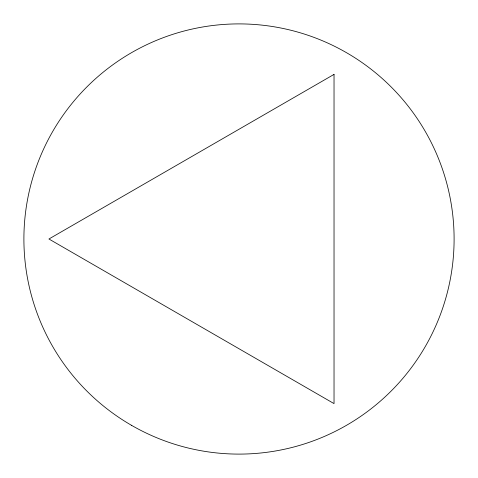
<?xml version="1.0" encoding="UTF-8"?>
<svg xmlns="http://www.w3.org/2000/svg" width="478" height="478" viewBox="0 0 478 478"><rect width="100%" height="100%" fill="white"/><g stroke="black" fill="none" stroke-linecap="round" stroke-linejoin="round"><path stroke-width="0.72" d="M334.032 74.395L48.929 239L334.032 403.605L334.032 74.395M131.45 425.283A215.1 215.1 0 0 0 454.1 239A215.1 215.1 0 0 0 131.45 52.717A215.1 215.1 0 0 0 131.45 425.283"/></g></svg>
